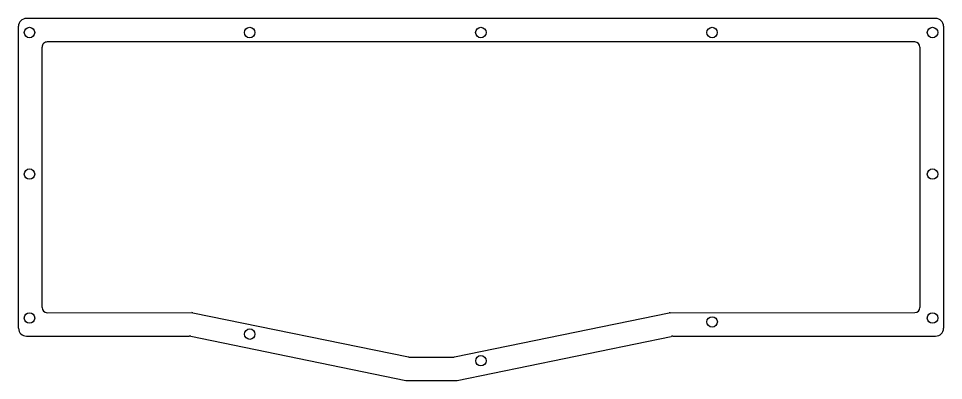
# Model space of a CAD drawing. Header units: millimetres. Extents: x 18 to 738, y 4 to 437.
# Drawn here: x 383.6 to 737.7, y 5.6 to 144.5 of the extents above; entities that cross this region are included whole.
import ezdxf

# ---------------------------------------------------------------- set-up
doc = ezdxf.new("R2010")
doc.units = ezdxf.units.MM
doc.header["$MEASUREMENT"] = 0
doc.layers.add('Bot', color=140, linetype='CONTINUOUS')

msp = doc.modelspace()

# ---------------------------------------------------------------- linework, layer by layer
at = {"layer": 'Bot', "linetype": 'Continuous'}
for p, q in [((734.7, 144.48), (386.6, 144.48)), ((383.63, 25.66), (383.6, 141.48)), ((737.7, 141.48), (737.7, 25.67)), ((726.7, 135.48), (394.6, 135.48)), ((392.63, 33.66), (392.6, 133.48)), ((728.7, 133.48), (728.7, 33.67)), ((394.63, 31.66), (449.96, 31.67)), ((450.37, 31.63), (532.86, 14.68)), ((550.45, 14.68), (632.64, 31.61)), ((633.05, 31.65), (726.7, 31.67)), ((386.63, 22.66), (448.95, 22.67)), ((449.55, 22.61), (531.85, 5.7)), ((551.47, 5.71), (633.46, 22.59)), ((634.07, 22.65), (734.7, 22.67)), ((533.27, 14.64), (550.05, 14.64)), ((532.45, 5.64), (550.86, 5.64))]:
    msp.add_line(p, q, dxfattribs=at)
for centre in [(387.81, 139.08), (472.1, 139.08), (560.6, 139.08), (649.1, 139.08), (733.5, 139.08), (387.81, 84.8), (733.5, 84.8), (387.81, 29.62), (649.13, 28.11), (733.5, 29.62), (472.13, 23.44), (560.63, 13.23)]:
    msp.add_circle(centre, 2, dxfattribs=at)
for centre, radius, start, end in [((386.6, 141.48), 3, 90, 180.0154), ((734.7, 141.48), 3, 0, 90), ((394.6, 133.48), 2, 90, 180.0154), ((726.7, 133.48), 2, 0, 90), ((394.63, 33.66), 2, 180.0154, 270.0095), ((726.7, 33.67), 2, 270.0101, 0), ((449.96, 29.67), 2, 78.3956, 90.0095), ((633.05, 29.65), 2, 90.0101, 101.634), ((386.63, 25.66), 3, 180.0154, 270.0095), ((734.7, 25.67), 3, 270.0101, 0), ((448.95, 19.67), 3, 78.3956, 90.0095), ((634.07, 19.65), 3, 90.0101, 101.634), ((533.27, 16.64), 2, 258.3956, 270), ((550.05, 16.64), 2, 270, 281.634), ((532.45, 8.64), 3, 258.3956, 270), ((550.86, 8.64), 3, 270, 281.634)]:
    msp.add_arc(centre, radius, start, end, dxfattribs=at)

doc.saveas('drawing.dxf')
